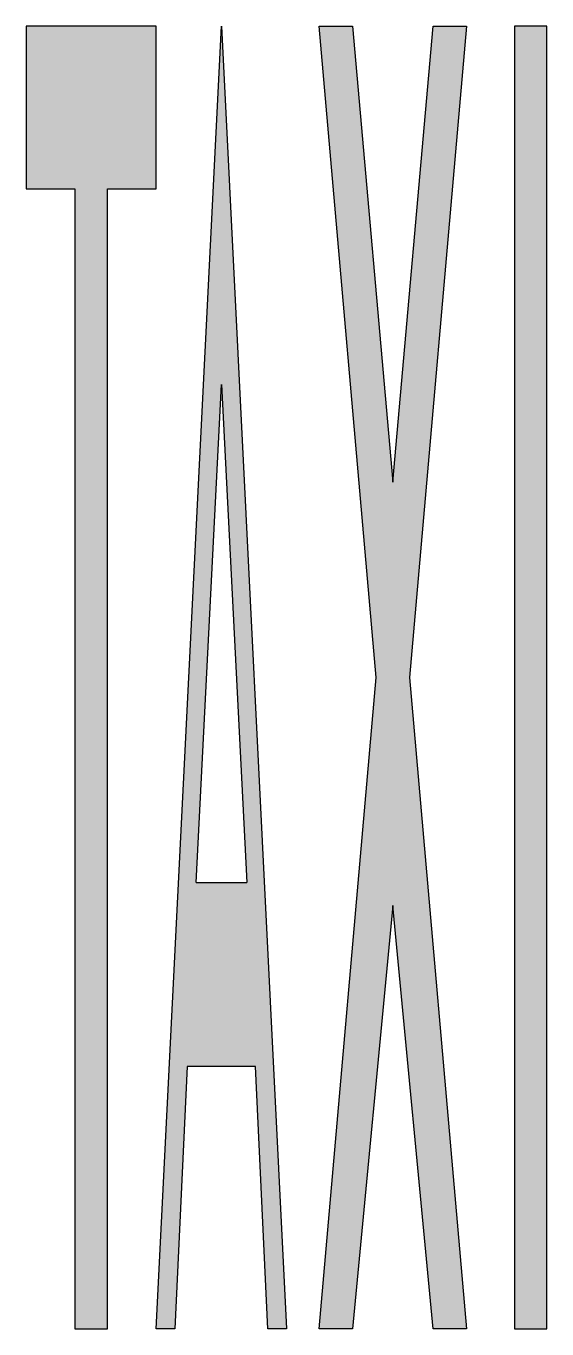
# Model space of a CAD drawing. Header units: metres. Extents: x -0.9 to 0.7, y 0 to 4.
import ezdxf

# ---------------------------------------------------------------- set-up
doc = ezdxf.new("R2010")
doc.units = ezdxf.units.M
doc.header["$LTSCALE"] = 0.2

msp = doc.modelspace()

# ---------------------------------------------------------------- hatches: boundary and pattern name
at = {"true_color": 0xfaf528}
h = msp.add_hatch(color=2, dxfattribs=at)
h.paths.add_polyline_path([(-0.65, 3.5), (-0.5, 3.5), (-0.5, 4), (-0.9, 4), (-0.9, 3.5), (-0.75, 3.5), (-0.75, 0), (-0.65, 0)])
h.paths.add_polyline_path([(-0.3, 4), (-0.5, 0), (-0.4429, 0), (-0.4047, 0.8057), (-0.1953, 0.8057), (-0.1571, 0), (-0.1, 0)])
h.paths.add_polyline_path([(-0.2221, 1.3708), (-0.3779, 1.3708), (-0.3, 2.9)], flags=16)
h.paths.add_polyline_path([(0.175, 2), (0, 0), (0.1024, 0), (0.2262, 1.3), (0.35, 0), (0.4524, 0), (0.2774, 2), (0.4524, 4), (0.35, 4), (0.2262, 2.6), (0.1024, 4), (0, 4)])
h.paths.add_polyline_path([(0.7, 4), (0.6, 4), (0.6, 0), (0.7, 0)])

# ---------------------------------------------------------------- linework, layer by layer
at = {"color": 2, "true_color": 0xfaf528}
for p, q in [((-0.3779, 1.3708), (-0.3, 2.9)), ((-0.3, 2.9), (-0.2221, 1.3708)), ((-0.3779, 1.3708), (-0.2221, 1.3708))]:
    msp.add_line(p, q, dxfattribs=at)
at = {"color": 2, "true_color": 0xfaf528, "flags": 128}
for points in [[(-0.9, 4), (-0.9, 3.5), (-0.75, 3.5), (-0.75, 0), (-0.65, 0), (-0.65, 3.5), (-0.5, 3.5), (-0.5, 4)], [(-0.4047, 0.8057), (-0.4429, 0), (-0.5, 0), (-0.3, 4), (-0.1, 0), (-0.1571, 0), (-0.1953, 0.8057), (-0.4054, 0.8057)], [(0.35, 0), (0.2262, 1.3), (0.1024, 0), (0, 0), (0.175, 2), (0, 4), (0.1024, 4), (0.2262, 2.6), (0.35, 4), (0.4524, 4), (0.2774, 2), (0.4524, 0)], [(0.6, 0), (0.7, 0), (0.7, 4), (0.6, 4)]]:
    msp.add_lwpolyline(points, close=True, dxfattribs=at)

doc.saveas('drawing.dxf')
